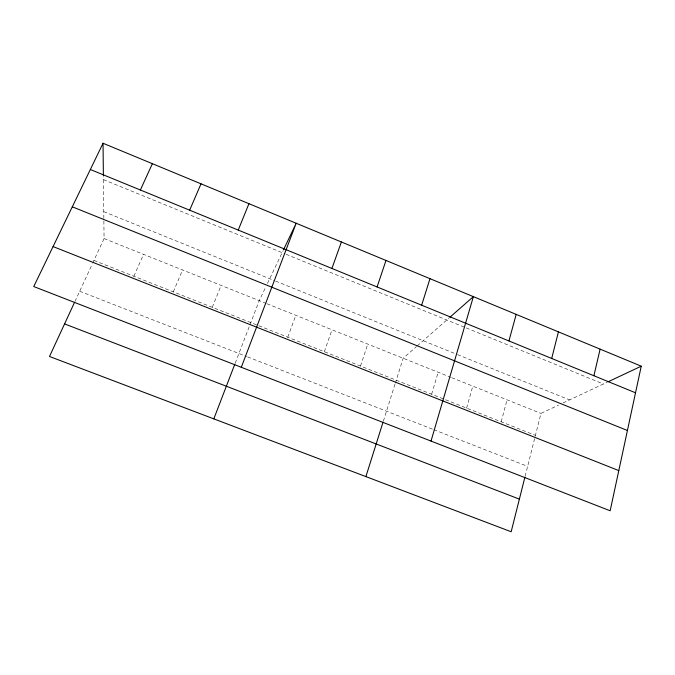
<?xml version="1.0" encoding="UTF-8"?>
<svg xmlns="http://www.w3.org/2000/svg" width="675" height="675" viewBox="0 0 675 675"><rect width="100%" height="100%" fill="white"/><g stroke="black" fill="none" stroke-linecap="round" stroke-linejoin="round"><path stroke-width="0.51" stroke-dasharray="3.38 2.53" d="M525.125 476.297L540.962 413.395L558.52 405.127M501.196 421.808L507.068 399.828M466.602 408.097L472.812 386.117M431.62 394.234L438.176 372.262M383.366 421.124L394.993 384.21M395.305 383.214L403.169 358.256L416.517 346.537M360.501 366.044L367.782 344.09M324.346 351.717L331.999 329.771M287.786 337.222L295.819 315.293M235.229 363.133L259.234 300.653L265.655 287.212M212.287 307.302L221.113 285.407M173.306 291.853L182.554 269.975M133.869 276.227L143.539 254.357M74.933 301.514L92.23 264.144M92.661 263.208L104.068 238.562L103.393 176.521M267.452 283.433L283.044 250.788M417.26 345.895L449.044 318.001M563.144 402.95L607.028 382.286M79.684 291.246L246.628 356.51M247.59 356.889L432.911 429.342M433.865 429.713L527.622 466.366M93.96 260.407L535.427 435.375M104.068 238.562L265.975 303.353M266.937 303.742L450.689 377.266M451.651 377.654L540.962 413.395M103.773 211.655L274.59 280.682M275.569 281.078L456.578 354.232M457.54 354.611L569.607 399.904M103.427 179.601L285.069 253.868M286.04 254.264L465.261 327.535M466.239 327.932L603.383 384.007"/><path stroke-width="1.01" d="M641.25 366.179L610.158 510.773L33.75 286.546L103.039 143.252L641.25 366.179L607.939 381.864M593.899 375.739L600.117 349.144M551.703 358.459L558.428 331.872M524.88 477.292L511.161 531.748L49.494 356.484L74.503 302.442M508.942 340.942L516.189 314.381M431.013 441.087L473.377 296.646L449.795 317.343M421.647 305.193L429.983 278.674M365.892 476.601L383.054 422.111M377.089 286.951L385.99 260.449M331.914 268.448L341.398 241.979M241.296 367.284L296.182 223.248L283.492 249.843M213.815 418.863L234.858 364.095M238.233 230.082L248.94 203.681M189.658 210.187L201.007 183.828M140.366 189.996L152.381 163.688M64.572 323.899L519.379 499.129M53.072 246.578L618.798 470.593M72.309 206.812L627.421 430.498M90.34 169.509L635.529 392.791M103.039 143.252L103.385 175.5"/></g></svg>
